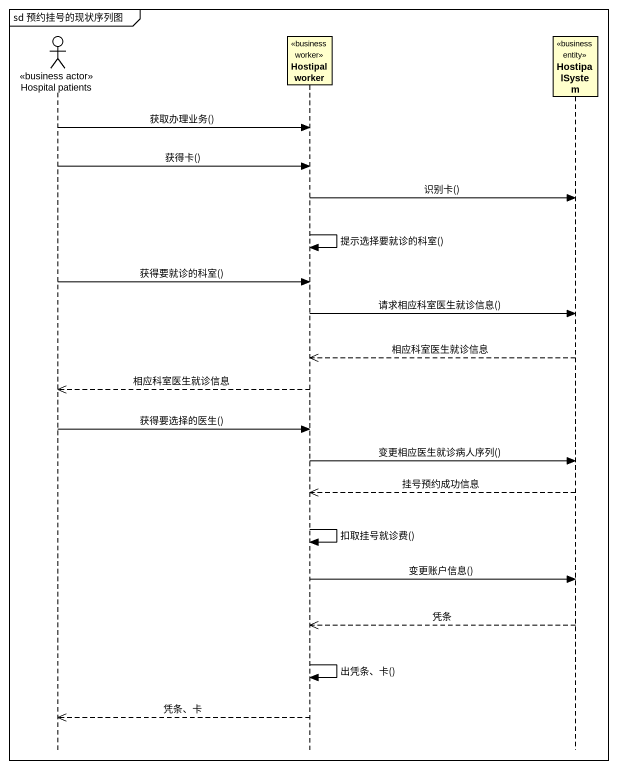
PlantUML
@startuml
mainframe sd 预约挂号的现状序列图
hide footbox
actor "Hospital patients" as Hospital_patients <<business actor>>
participant "Hostipal worker" as Hostipal_worker <<business worker>>
participant HostipalSystem <<business entity>>

Hospital_patients -> Hostipal_worker : 获取办理业务()
Hospital_patients -> Hostipal_worker : 获得卡()
Hostipal_worker -> HostipalSystem : 识别卡()
Hostipal_worker -> Hostipal_worker : 提示选择要就诊的科室()
Hospital_patients -> Hostipal_worker : 获得要就诊的科室()
Hostipal_worker -> HostipalSystem : 请求相应科室医生就诊信息()
HostipalSystem -->> Hostipal_worker : 相应科室医生就诊信息
Hostipal_worker -->> Hospital_patients : 相应科室医生就诊信息
Hospital_patients -> Hostipal_worker : 获得要选择的医生()
Hostipal_worker -> HostipalSystem : 变更相应医生就诊病人序列()
HostipalSystem -->> Hostipal_worker : 挂号预约成功信息
Hostipal_worker -> Hostipal_worker : 扣取挂号就诊费()
Hostipal_worker -> HostipalSystem : 变更账户信息()
HostipalSystem -->> Hostipal_worker : 凭条
Hostipal_worker -> Hostipal_worker : 出凭条、卡()
Hostipal_worker -->> Hospital_patients : 凭条、卡
@enduml
